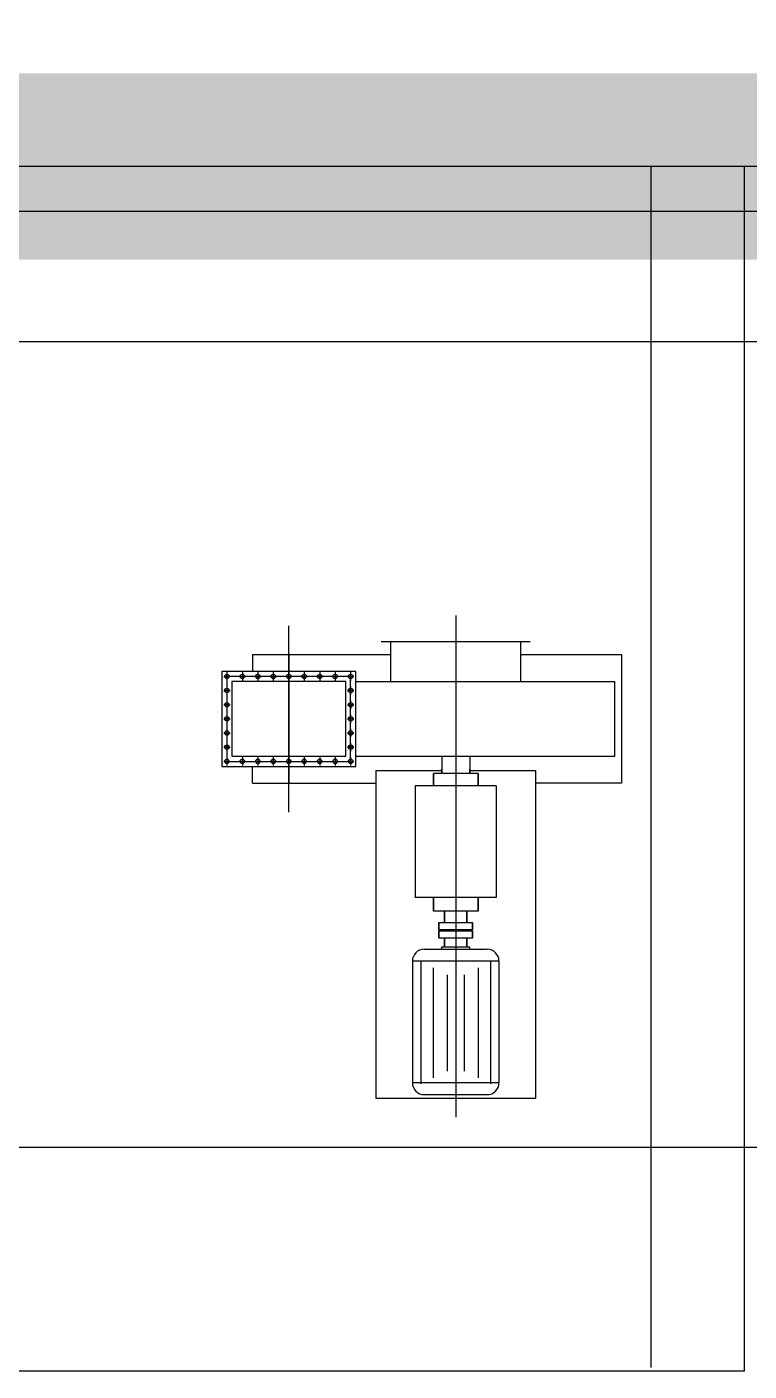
# Model space of a CAD drawing. Extents: x -170 to 1091, y -90 to 504.
# Drawn here: x 196.1 to 199.98, y 76.24 to 83.45 of the extents above; entities that cross this region are included whole.
import ezdxf

# ---------------------------------------------------------------- set-up
doc = ezdxf.new("R2010")
doc.units = 0
doc.header["$LTSCALE"] = 1000
doc.linetypes.add('PF_CENTER', pattern=[400, 250, -50, 50, -50])
doc.linetypes.add('PF_DIVIDE', pattern=[250, 100, -50, 0, -50, 0, -50])
doc.layers.get('0').update_dxf_attribs({"linetype": 'CONTINUOUS'})
for name, color, linetype in [('01', 7, 'CONTINUOUS'), ('02', 1, 'CONTINUOUS'), ('05', 4, 'PF_CENTER'), ('07', 6, 'PF_DIVIDE'), ('TKX', 3, 'CONTINUOUS')]:
    doc.layers.add(name, color=color, linetype=linetype)

msp = doc.modelspace()

# ---------------------------------------------------------------- linework, layer by layer
for p, q in [((198.8, 80.14835, 0), (198, 80.14835, 0)), ((198.05, 80.14835, 0), (198.05, 79.93535, 0)), ((198.75, 79.93535, 0), (198.75, 80.14835, 0)), ((197.864, 79.93535, 0), (199.25404, 79.93535, 0)), ((198.325, 79.53535, 0), (198.325, 79.44185, 0)), ((198.475, 79.53535, 0), (198.475, 79.44185, 0)), ((198.52, 79.44185, 0), (198.28, 79.44185, 0)), ((198.28, 79.37588, 0), (198.28, 79.44185, 0)), ((198.28, 79.44185, 0), (198.28, 79.37588, 0)), ((198.325, 79.44185, 0), (198.325, 79.46485, 0)), ((198.475, 79.44185, 0), (198.475, 79.46485, 0)), ((198.52, 79.37588, 0), (198.52, 79.44185, 0)), ((198.52, 79.44185, 0), (198.52, 79.37588, 0)), ((198.1825, 79.37588, 0), (198.1825, 78.77665, 0)), ((198.6175, 79.37588, 0), (198.1825, 79.37588, 0)), ((198.6175, 79.37588, 0), (198.6175, 78.77665, 0)), ((198.6175, 78.77665, 0), (198.1825, 78.77665, 0)), ((198.28, 78.77665, 0), (198.28, 78.70368, 0)), ((198.28, 78.70368, 0), (198.28, 78.77665, 0)), ((198.52, 78.77665, 0), (198.52, 78.70368, 0)), ((198.52, 78.70368, 0), (198.52, 78.77665, 0)), ((198.52, 78.70368, 0), (198.28, 78.70368, 0)), ((198.34, 78.70368, 0), (198.34, 78.64243, 0)), ((198.34, 78.64243, 0), (198.34, 78.70368, 0)), ((198.46, 78.70368, 0), (198.46, 78.64243, 0)), ((198.46, 78.64243, 0), (198.46, 78.70368, 0)), ((198.31, 78.64243, 0), (198.49, 78.64243, 0)), ((198.31, 78.60335, 0), (198.31, 78.64243, 0)), ((198.31, 78.64243, 0), (198.31, 78.60335, 0)), ((198.49, 78.60335, 0), (198.49, 78.64243, 0)), ((198.49, 78.64243, 0), (198.49, 78.60335, 0)), ((198.49, 78.60335, 0), (198.31, 78.60335, 0)), ((198.31, 78.55835, 0), (198.31, 78.59743, 0)), ((198.31, 78.59743, 0), (198.31, 78.55835, 0)), ((198.31, 78.59743, 0), (198.49, 78.59743, 0)), ((198.49, 78.55835, 0), (198.31, 78.55835, 0)), ((198.34, 78.60335, 0), (198.34, 78.59743, 0)), ((198.34, 78.59743, 0), (198.34, 78.60335, 0)), ((198.34, 78.55835, 0), (198.34, 78.51043, 0)), ((198.34, 78.51043, 0), (198.34, 78.55835, 0)), ((198.46, 78.60335, 0), (198.46, 78.59743, 0)), ((198.46, 78.59743, 0), (198.46, 78.60335, 0)), ((198.46, 78.55835, 0), (198.46, 78.51043, 0)), ((198.46, 78.51043, 0), (198.46, 78.55835, 0)), ((198.49, 78.55835, 0), (198.49, 78.59743, 0)), ((198.49, 78.59743, 0), (198.49, 78.55835, 0)), ((198.23066, 78.49902, 0), (198.56934, 78.49902, 0)), ((198.63234, 78.43602, 0), (198.16766, 78.43602, 0)), ((198.16766, 78.43602, 0), (198.16766, 77.78201, 0)), ((198.63234, 78.43602, 0), (198.63234, 77.78201, 0)), ((198.63234, 77.78201, 0), (198.16766, 77.78201, 0)), ((198.23066, 77.71901, 0), (198.56934, 77.71901, 0))]:
    msp.add_line(p, q)
at = {"linetype": 'Continuous', "const_width": 1, "elevation": 0}
msp.add_lwpolyline([(165.7, 127.02385), (280.5, 127.02385), (280.5, 82.69885), (165.7, 82.69885)], close=True, dxfattribs=at)
at = {"elevation": 0}
msp.add_lwpolyline([(198.32348, 78.51043), (198.32348, 78.49902), (198.47652, 78.49902), (198.47652, 78.51043)], close=True, dxfattribs=at)
for centre, start, end in [((198.23066, 78.43602, 0), 90, 180), ((198.56934, 78.43602, 0), 0, 90), ((198.23066, 77.78201, 0), 180, 270)]:
    msp.add_arc(centre, 0.063, start, end)
at = {"layer": '01', "ltscale": 8}
for p, q in [((197.31, 80.08035, 0), (197.31, 79.99035, 0)), ((197.31, 80.08035, 0), (198.05, 80.08035, 0)), ((198.75, 80.08035, 0), (199.29, 80.08035, 0)), ((199.29, 80.08035, 0), (199.29, 79.39035, 0)), ((197.864, 79.99035, 0), (197.144, 79.99035, 0)), ((197.144, 79.99035, 0), (197.144, 79.48035, 0)), ((197.81, 79.93535, 0), (197.198, 79.93535, 0)), ((197.198, 79.93535, 0), (197.198, 79.53535, 0)), ((197.81, 79.53535, 0), (197.81, 79.93535, 0)), ((197.864, 79.48035, 0), (197.864, 79.99035, 0)), ((199.25404, 79.53535, 0), (199.25404, 79.93535, 0)), ((197.198, 79.53535, 0), (197.81, 79.53535, 0)), ((197.144, 79.48035, 0), (197.864, 79.48035, 0)), ((197.31, 79.39035, 0), (197.31, 79.48035, 0)), ((197.9715, 79.45835, 0), (197.9715, 77.70035, 0)), ((197.9715, 79.45835, 0), (198.325, 79.45835, 0)), ((198.475, 79.45835, 0), (198.8285, 79.45835, 0)), ((198.8285, 79.45835, 0), (198.8285, 77.70035, 0)), ((197.31, 79.39035, 0), (197.9715, 79.39035, 0)), ((199.29, 79.39035, 0), (198.8285, 79.39035, 0)), ((197.9715, 77.70035, 0), (198.8285, 77.70035, 0))]:
    msp.add_line(p, q, dxfattribs=at)
at = {"layer": '01'}
msp.add_line((197.864, 79.53535, 0), (199.25404, 79.53535, 0), dxfattribs=at)
at = {"layer": '01', "ltscale": 8}
for centre in [(197.172, 79.96335, 0), (197.255, 79.96335, 0), (197.338, 79.96335, 0), (197.421, 79.96335, 0), (197.504, 79.96335, 0), (197.587, 79.96335, 0), (197.67, 79.96335, 0), (197.753, 79.96335, 0), (197.836, 79.96335, 0), (197.172, 79.88735, 0), (197.836, 79.88735, 0), (197.172, 79.81135, 0), (197.836, 79.81135, 0), (197.172, 79.73535, 0), (197.836, 79.73535, 0), (197.172, 79.65935, 0), (197.836, 79.65935, 0), (197.172, 79.58335, 0), (197.836, 79.58335, 0), (197.172, 79.50735, 0), (197.255, 79.50735, 0), (197.338, 79.50735, 0), (197.421, 79.50735, 0), (197.504, 79.50735, 0), (197.587, 79.50735, 0), (197.67, 79.50735, 0), (197.753, 79.50735, 0), (197.836, 79.50735, 0)]:
    msp.add_circle(centre, 0.012, dxfattribs=at)
at = {"layer": '01'}
msp.add_arc((198.56934, 77.78201, 0), 0.063, 270, 0, dxfattribs=at)
at = {"layer": '02', "ltscale": 8}
for p, q in [((199.95, 76.23535), (199.95, 82.69885, 0)), ((199.95, 76.23535, 0), (189.85, 76.23535))]:
    msp.add_line(p, q, dxfattribs=at)
at = {"layer": '02'}
for p, q in [((198.21372, 78.43095, 0), (198.21372, 77.77674, 0)), ((198.58628, 78.43095, 0), (198.58628, 77.77674, 0)), ((198.27978, 78.39889, 0), (198.27978, 77.8088, 0)), ((198.35476, 78.36251, 0), (198.35476, 77.84519, 0)), ((198.44524, 78.36251, 0), (198.44524, 77.84519, 0)), ((198.52022, 78.39889, 0), (198.52022, 77.8088, 0))]:
    msp.add_line(p, q, dxfattribs=at)
at = {"layer": '05', "ltscale": 8}
for p, q in [((199.45, 76.25419), (199.45, 82.69885)), ((198.4, 80.28984, 0), (198.4, 77.59869, 0)), ((197.504, 79.23535, 0), (197.504, 80.23535, 0)), ((197.504, 79.36985, 0), (197.504, 80.10085, 0)), ((197.504, 80.07985, 0), (197.504, 79.39085, 0)), ((197.15476, 79.96335, 0), (197.18924, 79.96335, 0)), ((197.1786, 79.96335, 0), (197.1654, 79.96335, 0)), ((197.172, 79.98625, 0), (197.172, 79.94044, 0)), ((197.172, 79.96995, 0), (197.172, 79.95675, 0)), ((197.836, 79.96335, 0), (197.172, 79.96335, 0)), ((197.172, 79.96335, 0), (197.172, 79.50735, 0)), ((197.23776, 79.96335, 0), (197.27224, 79.96335, 0)), ((197.2616, 79.96335, 0), (197.2484, 79.96335, 0)), ((197.255, 79.98625, 0), (197.255, 79.94044, 0)), ((197.255, 79.96995, 0), (197.255, 79.95675, 0)), ((197.32076, 79.96335, 0), (197.35524, 79.96335, 0)), ((197.3446, 79.96335, 0), (197.3314, 79.96335, 0)), ((197.338, 79.98625, 0), (197.338, 79.94044, 0)), ((197.338, 79.96995, 0), (197.338, 79.95675, 0)), ((197.40376, 79.96335, 0), (197.43824, 79.96335, 0)), ((197.4276, 79.96335, 0), (197.4144, 79.96335, 0)), ((197.421, 79.98625, 0), (197.421, 79.94044, 0)), ((197.421, 79.96995, 0), (197.421, 79.95675, 0)), ((197.48676, 79.96335, 0), (197.52124, 79.96335, 0)), ((197.5106, 79.96335, 0), (197.4974, 79.96335, 0)), ((197.504, 79.98625, 0), (197.504, 79.94044, 0)), ((197.504, 79.96995, 0), (197.504, 79.95675, 0)), ((197.56976, 79.96335, 0), (197.60424, 79.96335, 0)), ((197.5936, 79.96335, 0), (197.5804, 79.96335, 0)), ((197.587, 79.98625, 0), (197.587, 79.94044, 0)), ((197.587, 79.96995, 0), (197.587, 79.95675, 0)), ((197.65276, 79.96335, 0), (197.68724, 79.96335, 0)), ((197.6766, 79.96335, 0), (197.6634, 79.96335, 0)), ((197.67, 79.98625, 0), (197.67, 79.94044, 0)), ((197.67, 79.96995, 0), (197.67, 79.95675, 0)), ((197.73576, 79.96335, 0), (197.77024, 79.96335, 0)), ((197.7596, 79.96335, 0), (197.7464, 79.96335, 0)), ((197.753, 79.98625, 0), (197.753, 79.94044, 0)), ((197.753, 79.96995, 0), (197.753, 79.95675, 0)), ((197.81876, 79.96335, 0), (197.85324, 79.96335, 0)), ((197.8426, 79.96335, 0), (197.8294, 79.96335, 0)), ((197.836, 79.98625, 0), (197.836, 79.94044, 0)), ((197.836, 79.96995, 0), (197.836, 79.95675, 0)), ((197.836, 79.50735, 0), (197.836, 79.96335, 0)), ((197.15476, 79.88735, 0), (197.18924, 79.88735, 0)), ((197.1786, 79.88735, 0), (197.1654, 79.88735, 0)), ((197.172, 79.91025, 0), (197.172, 79.86444, 0)), ((197.172, 79.89395, 0), (197.172, 79.88075, 0)), ((197.81876, 79.88735, 0), (197.85324, 79.88735, 0)), ((197.8426, 79.88735, 0), (197.8294, 79.88735, 0)), ((197.836, 79.91025, 0), (197.836, 79.86444, 0)), ((197.836, 79.89395, 0), (197.836, 79.88075, 0)), ((197.15476, 79.81135, 0), (197.18924, 79.81135, 0)), ((197.1786, 79.81135, 0), (197.1654, 79.81135, 0)), ((197.172, 79.83425, 0), (197.172, 79.78844, 0)), ((197.172, 79.81795, 0), (197.172, 79.80475, 0)), ((197.81876, 79.81135, 0), (197.85324, 79.81135, 0)), ((197.8426, 79.81135, 0), (197.8294, 79.81135, 0)), ((197.836, 79.83425, 0), (197.836, 79.78844, 0)), ((197.836, 79.81795, 0), (197.836, 79.80475, 0)), ((197.15476, 79.73535, 0), (197.18924, 79.73535, 0)), ((197.1786, 79.73535, 0), (197.1654, 79.73535, 0)), ((197.172, 79.75825, 0), (197.172, 79.71244, 0)), ((197.172, 79.74195, 0), (197.172, 79.72875, 0)), ((197.81876, 79.73535, 0), (197.85324, 79.73535, 0)), ((197.8426, 79.73535, 0), (197.8294, 79.73535, 0)), ((197.836, 79.75825, 0), (197.836, 79.71244, 0)), ((197.836, 79.74195, 0), (197.836, 79.72875, 0)), ((197.15476, 79.65935, 0), (197.18924, 79.65935, 0)), ((197.1786, 79.65935, 0), (197.1654, 79.65935, 0)), ((197.172, 79.68225, 0), (197.172, 79.63644, 0)), ((197.172, 79.66595, 0), (197.172, 79.65275, 0)), ((197.81876, 79.65935, 0), (197.85324, 79.65935, 0)), ((197.8426, 79.65935, 0), (197.8294, 79.65935, 0)), ((197.836, 79.68225, 0), (197.836, 79.63644, 0)), ((197.836, 79.66595, 0), (197.836, 79.65275, 0)), ((197.15476, 79.58335, 0), (197.18924, 79.58335, 0)), ((197.1786, 79.58335, 0), (197.1654, 79.58335, 0)), ((197.172, 79.60625, 0), (197.172, 79.56044, 0)), ((197.172, 79.58995, 0), (197.172, 79.57675, 0)), ((197.81876, 79.58335, 0), (197.85324, 79.58335, 0)), ((197.8426, 79.58335, 0), (197.8294, 79.58335, 0)), ((197.836, 79.60625, 0), (197.836, 79.56044, 0)), ((197.836, 79.58995, 0), (197.836, 79.57675, 0)), ((197.15476, 79.50735, 0), (197.18924, 79.50735, 0)), ((197.1786, 79.50735, 0), (197.1654, 79.50735, 0)), ((197.172, 79.53025, 0), (197.172, 79.48444, 0)), ((197.172, 79.51395, 0), (197.172, 79.50075, 0)), ((197.172, 79.50735, 0), (197.836, 79.50735, 0)), ((197.23776, 79.50735, 0), (197.27224, 79.50735, 0)), ((197.2616, 79.50735, 0), (197.2484, 79.50735, 0)), ((197.255, 79.53025, 0), (197.255, 79.48444, 0)), ((197.255, 79.51395, 0), (197.255, 79.50075, 0)), ((197.32076, 79.50735, 0), (197.35524, 79.50735, 0)), ((197.3446, 79.50735, 0), (197.3314, 79.50735, 0)), ((197.338, 79.53025, 0), (197.338, 79.48444, 0)), ((197.338, 79.51395, 0), (197.338, 79.50075, 0)), ((197.40376, 79.50735, 0), (197.43824, 79.50735, 0)), ((197.4276, 79.50735, 0), (197.4144, 79.50735, 0)), ((197.421, 79.53025, 0), (197.421, 79.48444, 0)), ((197.421, 79.51395, 0), (197.421, 79.50075, 0)), ((197.48676, 79.50735, 0), (197.52124, 79.50735, 0)), ((197.5106, 79.50735, 0), (197.4974, 79.50735, 0)), ((197.504, 79.53025, 0), (197.504, 79.48444, 0)), ((197.504, 79.51395, 0), (197.504, 79.50075, 0)), ((197.56976, 79.50735, 0), (197.60424, 79.50735, 0)), ((197.5936, 79.50735, 0), (197.5804, 79.50735, 0)), ((197.587, 79.53025, 0), (197.587, 79.48444, 0)), ((197.587, 79.51395, 0), (197.587, 79.50075, 0)), ((197.65276, 79.50735, 0), (197.68724, 79.50735, 0)), ((197.6766, 79.50735, 0), (197.6634, 79.50735, 0)), ((197.67, 79.53025, 0), (197.67, 79.48444, 0)), ((197.67, 79.51395, 0), (197.67, 79.50075, 0)), ((197.73576, 79.50735, 0), (197.77024, 79.50735, 0)), ((197.7596, 79.50735, 0), (197.7464, 79.50735, 0)), ((197.753, 79.53025, 0), (197.753, 79.48444, 0)), ((197.753, 79.51395, 0), (197.753, 79.50075, 0)), ((197.81876, 79.50735, 0), (197.85324, 79.50735, 0)), ((197.8426, 79.50735, 0), (197.8294, 79.50735, 0)), ((197.836, 79.53025, 0), (197.836, 79.48444, 0)), ((197.836, 79.51395, 0), (197.836, 79.50075, 0))]:
    msp.add_line(p, q, dxfattribs=at)
at = {"layer": '07', "ltscale": 8}
msp.add_line((222.82, 77.43535, 0), (165.58, 77.43535, 0), dxfattribs=at)
at = {"layer": 'TKX', "color": 3}
for p, q in [((202.45, 82.69885), (185.95, 82.69885)), ((202.45, 82.45885), (185.95, 82.45885)), ((201.85, 81.75885), (186.55, 81.75885))]:
    msp.add_line(p, q, dxfattribs=at)

doc.saveas('drawing.dxf')
